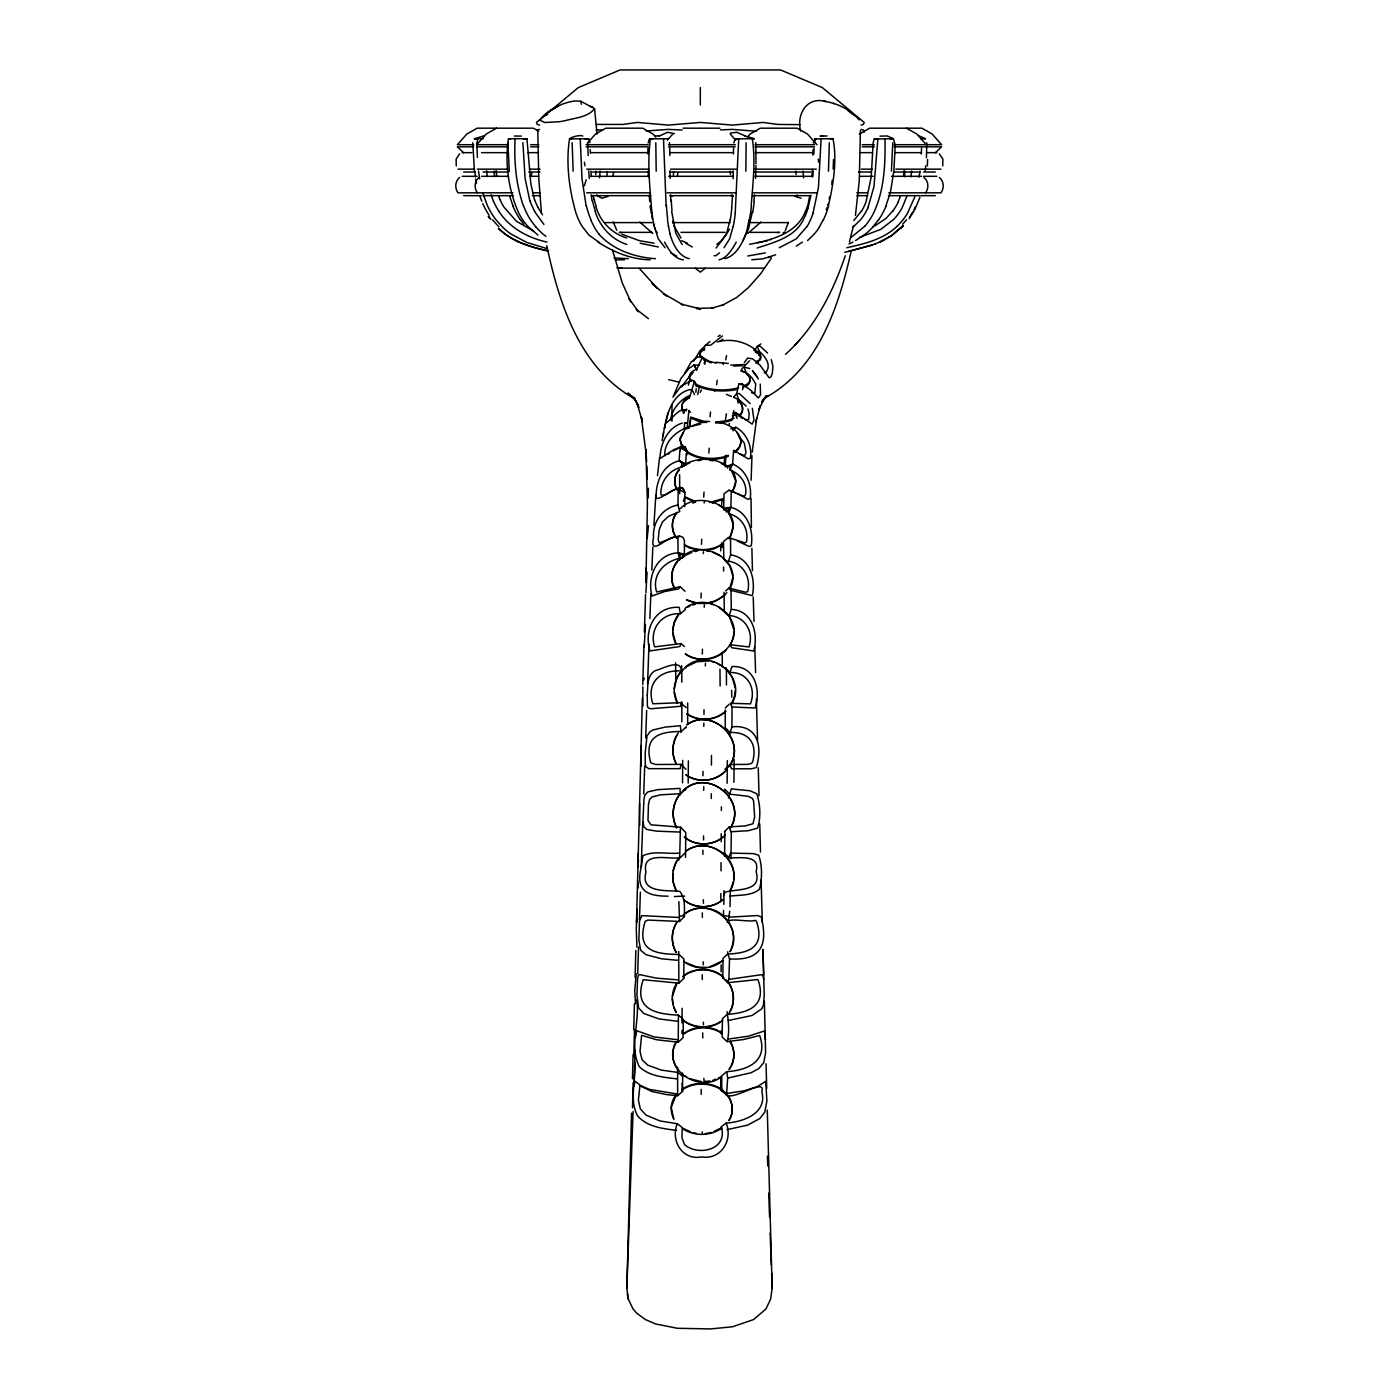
<?xml version="1.0" encoding="UTF-8"?>
<svg xmlns="http://www.w3.org/2000/svg" width="1399" height="1399" viewBox="0 0 1399 1399"><rect width="100%" height="100%" fill="white"/><g stroke="black" fill="none" stroke-linecap="round" stroke-linejoin="round"><path stroke-width="1.5" d="M725.259 709.993L725.224 727.672L730.103 732.481C748.727 731.764 757.611 743.236 752.679 761.721L751.718 763.294L747.835 764.379L729.858 764.501L724.979 769.31M727.585 468.193L727.585 466.094L732.604 464.031C746.139 469.627 752.085 484.561 750.249 498.376L748.063 499.408L737.465 493.567M730.803 428.881L735.979 427.342C746.751 433.41 752.347 446.316 750.336 458.347L748.238 458.872L733.618 450.321L732.604 464.031L729.911 466.129L730.051 469.942C740.176 473.841 747.696 483.529 745.475 494.721L744.565 496.033L742.379 495.718L728.914 490.192L724.035 493.777L723.72 508.222M700.304 105.012L700.339 87.577M702.91 854.404L702.91 850.19M702.98 775.746L702.998 771.356M725.102 667.9L729.981 672.482C747.486 671.852 756.562 688.221 750.459 703.872L730.138 703.295L732.027 706.985L731.939 726.815L729.439 735.035M684.391 556.627L684.426 540.469L683.009 537.408L679.564 535.992L674.44 537.076L659.209 542.917L658.16 539.734L659.261 529.556L662.461 521.984L668.477 516.336L679.739 511.544L677.955 505.039L678.235 489.073L684.95 492.658L683.097 488.513C673.688 485.768 661.552 499.95 656.183 498.324C655.414 482.568 662.392 464.748 679.337 460.796L681.96 463.279L681.243 467.161C668.844 470.291 659.961 481.903 660.958 494.756C666.449 497.677 675.402 485.331 683.044 488.636L684.95 492.658L684.636 506.648M684.128 465.447L684.146 463.244L679.337 460.796L686.105 464.73L681.243 467.161L686.105 464.73L681.96 463.279M720.712 1090.363L720.817 1076.548M655.799 142.733L656.201 171.185M729.001 1120.599C736.014 1110.176 731.03 1095.557 720.642 1089.436L720.992 1080.902L721.639 1090.835L726.536 1095.085C734.335 1100.383 766.215 1077.282 761.825 1091.57C767.544 1113.307 743.394 1121.981 726.151 1123.065L721.254 1126.772C728.459 1149.821 698.136 1156.571 684.531 1144.627L682.03 1137.929L682.152 1127.419L677.256 1123.747L659.943 1120.931L646.023 1115.09L640.375 1108.952L638.399 1100.244L639.903 1085.764L652.056 1091.57L667.026 1094.665L677.658 1095.697L682.537 1091.377L682.695 1076.443L677.816 1072.421L661.43 1070.113L647.754 1065.181L642.036 1059.777L640.025 1051.471L641.616 1035.277L656.533 1039.737L678.235 1042.203L678.428 1015.079C654.942 1014.258 633.292 1008.766 643.208 979.702L678.847 983.165L683.744 978.426L683.954 959.084L679.057 954.485C653.648 954.083 636.195 950.393 645.201 921.276L647.894 920.07L679.512 921.451L684.391 916.607C684.373 908.073 685.51 898.385 679.739 891.32C667.218 890.009 640.025 893.524 645.936 872.381C641.407 850.662 668.127 859.773 680.211 857.744L685.09 852.9M678.847 983.165L678.707 951.477M678.882 901.621L679.512 921.451L679.11 920.507M679.669 857.989L680.439 827.159L650.902 824.815L647.982 820.461L648.437 804.617L649.608 799.354L652.179 796.905L660.713 794.842L680.893 793.635L685.772 788.861L685.213 790.12M677.256 1123.747C670.348 1140.762 682.45 1160.68 701.529 1156.921C720.765 1160.121 733.198 1140.465 726.151 1123.065M677.658 1095.697L677.588 1067.315M727.025 1129.64L747.503 1125.163L759.797 1118.57L764.833 1112.03L766.879 1101.03L765.778 1081.27L757.436 1086.568L744.408 1090.748L727.48 1093.353L721.639 1090.835L721.814 1075.726L726.693 1071.651C747.975 1070.322 768.646 1061.124 759.674 1035.47L743.481 1039.544L727.095 1041.625L722.216 1037.096L722.409 1018.682L727.288 1014.31C748.972 1012.998 767.212 1005.671 757.908 979.527L727.725 982.693L722.828 977.953L723.038 958.385L727.917 953.768L727.69 951.775M726.693 1071.651L727.672 1078.087L726.536 1095.085M727.095 1041.625C729.858 1032.077 728.284 1021.532 727.113 1011.704M727.497 981.416L727.725 982.693L728.896 979.37L729.526 958.892L727.917 953.768M755.985 163.666L755.792 142.663M636.93 947.14L636.283 929.968L642.351 698.223M703.959 714.382L704.029 709.713M733.478 153.942L733.566 148.277M638.066 867.258L638.294 853.268M703.68 790.4L703.749 786.605M733.128 178.705L733.268 171.045M745.859 171.185L746.104 142.733M751.123 480.242L751.962 455.549M767.282 1110.072L772.161 1287.972L770.657 1299.024L765.952 1308.974L753.519 1319.589L732.499 1326.777L710.552 1328.928L677.396 1328.281L655.641 1323.979L645.446 1319.572L636.685 1313.171L633.065 1308.992L628.378 1299.251L626.839 1288.252L631.544 1113.097M755.95 165.449L755.565 178.407M800.63 131.086C796.171 113.302 807.66 96.111 826.04 101.55C836.322 103.578 846.657 107.723 854.124 115.26L850.959 112.235M645.988 579.553L647.422 503.115L645.883 449.534L646.635 461.862M627.207 1282.638L626.839 1287.867M632.453 1078.699L633.082 1054.549M633.73 1029.559L634.412 1003.817M647.142 538.667L648.454 525.727M702.298 654.05L702.438 649.171M635.111 977.429L635.828 950.463M636.562 923.043L636.93 909.193M645.918 582.544L646.303 567.714M572.156 142.733L573.135 171.185M812.836 155.132L812.994 149.745M642.753 684.653L643.977 644.887M645.551 594.54L644.379 631.998M813.851 153.942L814.026 148.277M636.807 999.953C640.008 1021.427 628.955 1046.469 639.291 1066.615C649.119 1076.356 664.158 1077.3 677.133 1078.891M637.682 973.774L638.556 947.036M728.914 490.192L731.292 491.136L730.855 507.365L728.547 513.625C741.645 516.721 748.99 529.032 746.471 541.815L744.81 542.899L728.372 537.478L723.493 541.5L723.808 559.075L726.781 561.506L728.477 561.191C743.324 563.272 751.315 577.77 747.643 591.707L745.545 592.232L728.914 588.035L725.661 590.938M634.744 1062.261C636.353 1079.766 628.798 1099.597 637.594 1115.86C647.055 1126.982 663.039 1128.643 676.609 1130.375M639.465 919.808L640.375 892.195M635.146 1050.212L633.852 1086.289L635.129 1081.322L640.812 1085.641L649.293 1089.349L676.976 1093.983M668.11 896.164C647.702 896.252 635.216 890.988 641.214 867.31L642.753 822.157M633.082 1111.436L626.839 1288.182M703.767 726.448L703.872 723.126M721.674 505.109L721.867 499.828M643.732 794.002L644.712 765.935M645.691 738.06L646.653 710.535M647.597 683.464L648.996 643.995M701.004 598.072L701.179 593.054M833.542 159.521L833.122 168.999M639.64 803.621L639.745 825.253M649.905 618.533L650.832 593.858M627.207 1282.586L627.259 1281.152L626.892 1286.73M672.779 873.553L673.286 882.524L676.382 890.936M733.653 879.097C737.116 854.509 705.761 836.217 685.982 851.152C710.325 832.79 745.947 864.145 730.295 890.481M641.179 745.457L641.302 766.04M642.823 686.857L642.928 706.093M651.812 570.04L652.826 547.114M704.869 364.317L704.991 361.502L702.56 357.077L697.454 357.025L691.158 362.044L684.531 373.55M701.476 544.281L701.703 539.192M721.184 1033.756L721.412 1030.486L721.797 1032.497M728.179 858.671L730.505 853.11L753.501 853.617L758.713 855.261C762.298 865.719 762.333 878.607 759.412 889.292C751.42 896.059 739.774 894.783 729.946 896.147M507.889 142.733L509.306 171.185M738.917 383.728L736.626 393.714L733.723 397.054M828.383 205.95C833.297 184.196 837.267 160.535 833 138.676L821.108 138.833L818.45 187.449L813.029 213.138M733.076 430.875L733.163 428.933L735.979 427.342L732.149 428.636M921.276 153.925L921.574 148.224M926.418 157.65L926.785 142.733M703.732 497.187L704.012 492.098M705.323 666.011L705.481 663.161M472.792 142.733L474.418 171.185M732.569 195.248L731.694 207.769M653.91 525.464L655.834 494.826M811.945 176.764L812.347 169.541M682.03 1033.616L682.327 1030.329L682.834 1034.403M828.47 171.185L829.327 142.733M758.992 355.189L759.22 351.324L757.314 346.305L760.846 343.927M648.349 488.268L648.227 497.939M725.312 464.748L725.941 455.165M812.854 176.799L813.221 171.045M595.747 174.543L595.957 171.133M708.873 453.101L709.188 448.152M686.717 455.025L686.979 451.352L685.16 447.033L682.887 446.036L673.828 449.674L659.978 458.54C660.345 443.815 667.236 427.814 682.345 423.023M725.154 456.022L724.944 460.009L725.626 456.354L728.337 455.357M704.187 607.271L704.362 604.945M641.214 867.31L642.875 855.803C653.665 850.417 667.445 854.299 679.389 853.093M635.496 1037.498L636.842 1030.748L654.12 1036.939L677.536 1039.719M735.279 690.441L734.545 696.265L731.275 704.274M600.101 171.08L599.541 177.795M673.374 175.085L673.653 171.692M752.19 452.192L756.702 418.021M729.246 424.597L729.281 423.442M674.196 688.92L676.836 677.746L681.663 670.576M891.443 171.185L892.772 142.733M672.814 630.459L674.458 622.205L678.602 614.808M733.88 631.788C733.303 654.854 703.26 666.641 685.388 653.788M754.533 194.811L753.886 201.141M681.803 406.375L683.097 412.093M710.08 416.78L710.535 412.04M903.579 175.854L904.069 170.608M571.457 101.532L572.506 101.34A17.627 4.739 -16.9 0 1 575.881 100.903L580.83 101.305L594.558 108.632C588.21 117.359 574.639 117.901 564.689 120.786A25.672 5.369 -12.5 0 1 559.215 121.713L544.858 122.535L540.049 120.262C544.368 112.794 553.882 108.073 561.838 104.33M665.329 455.654L664.7 455.025C664.595 441.402 675.647 431.994 687.259 427.272L688.903 410.414M724.07 463.908L724.839 456.476M695.863 392.367L696.23 388.502M904.401 176.764L904.943 171.343M732.761 577.787L729.911 587.842M925.176 171.185L925.753 165.729M657.478 475.66L659.541 457.56M628.378 1299.251L627.242 1293.76M727.078 922.308C729.544 917.184 748.517 922.623 755.373 920.402L756.422 921.172C764.851 945.899 750.983 953.034 728.494 954.013M703.295 553.567L703.487 551.783M735.227 213.138L738.724 138.833L754.271 138.711L744.6 135.79M729.736 911.274L728.354 921.172L723.475 916.293L723.528 910.487M638.119 863.585L638.504 860.158M751.193 205.95C752.837 183.689 755.775 160.71 752.277 138.676M737.675 541.238L749.252 546.467L751.28 545.662C753.659 530.029 747.818 511.702 730.855 507.365L728.512 507.994L728.547 513.625M831.758 184.266L832.195 180.349M636.58 921.993L636.93 918.968M910.941 176.799L911.623 171.045M606.921 175.085L607.358 171.692M677.413 176.047L677.85 172.602M690.529 417.357L689.497 426.013L690.756 419.595M672.394 996.263L677.064 982.99M683.534 413.352L683.954 410.222L686.542 409.417M689.217 398.505L694.394 381.56L696.527 385.757L694.394 381.56M679.529 560.247L680.404 553.777L678.078 552.797C656.306 554.109 647.038 576.913 651.934 596.026L664.595 591.55L678.725 588.857L680.124 586.671L685.003 591.305M919.126 177.131L919.947 171.203M686.559 454.43L686.979 451.387L685.16 447.033L680.176 447.295L686.979 451.387L680.176 447.295M679.407 857.185C671.747 866.471 670.506 880.321 676.399 890.831M716.603 384.742L717.232 380.231M534.435 199.567L530.851 183.864L526.951 138.816L515.094 138.676C513.958 161.165 515.934 184.546 523.418 205.95M737.99 403.104L738.567 399.275L736.626 393.714L739.337 393.556L750.109 403.577M647.09 572.104L645.918 592.879M681.33 448.519L681.96 444.357M885.952 205.95L890.481 191.855L893.891 171.01L895.22 144.919L893.401 138.676L877.873 138.938L873.99 186.592L867.922 207.769M927.362 165.851L927.572 159.381M942.734 165.851L942.874 159.136L939.376 153.838M680.124 586.671L656.656 592.004C651.147 574.045 665.592 560.02 682.38 557.904L682.572 553.724L678.078 552.797L677.903 537.443L679.564 535.992M855.436 215.341L859.231 181.433L860.437 130.562M730.295 219.381L726.291 234.472L716.078 248.043M680.019 439.688L683.097 432.903M741.033 441.717L739.127 447.19L734.772 451.86M752.435 211.529L748.5 228.981L742.729 241.118M704.152 502.906L704.344 501.769M810.86 195.248L808.08 207.769M728.232 538.3L730.558 539.105L730.61 554.878L728.477 561.191M699.343 386.754L697.734 394.57M612.902 176.047L613.514 172.602M662.881 436.418C666.151 418.843 669.439 395.078 689.742 389.587L692.383 390.461L694.464 394.588M749.584 360.732L741.942 368.671L741.138 371.067L746.734 372.903L752.032 377.87L755.74 383.921L754.865 393.276L751.613 392.734M662.077 440.65L663.581 432.606M665.872 421.624C665.382 427.08 678.445 407.634 683.954 410.222M684.076 498.621L683.446 501.332M809.741 196.035L808.5 201.771M531.218 176.047L531.917 172.602M749.13 219.765L747.643 226.76M645.464 624.409L644.205 647.072M725.679 359.875L726.571 355.573M733.216 226.358L729.578 238.914L724.017 247.728M685.825 667.883L686.105 666.536L680.946 672.272M685.965 727.795L686.227 726.833L681.348 731.45C659.331 731.677 643.61 736.066 650.692 762.752L655.676 764.501L681.086 764.379L680.159 768.663L648.734 768.646L645.953 766.774L645.271 764.186L645.201 752.767L647.02 735.979L649.993 731.712L653.053 729.963L664.98 727.13L680.369 725.731L681.086 732.394M723.283 498.761L722.793 500.597L722.549 499.181M853.39 225.991L849.438 241.975M722.828 545.225L721.989 547.411L721.569 542.742M757.838 363.81L758.31 361.799M755.705 422.393L760.356 405.57L758.748 409.802L764.414 398.383L761.703 401.898L767.929 395.445L764.816 397.981C818.625 368.864 838.648 306.713 851.292 250.753M829.152 199.043L829.642 196.927M668.04 412.862L664.42 428.321L665.259 424.754M688.465 385.022L689.392 381.088L692.033 380.266L694.499 381.228M679.914 450.968L680.736 447.61M673.181 870.703L676.119 862.274L679.389 857.29M733.251 881.965L730.313 890.394M742.589 389.674L743.166 387.313M728.459 797.972L731.345 788.896L750.004 790.785L756.789 793.74C760.252 804.39 761.126 817.541 757.471 828.173L748.343 830.709L730.785 831.758L729.264 826.879L745.16 825.935L752.924 823.784L754.656 817.033L753.554 800.595L752.225 798.287L748.185 796.311L729.683 794.125L724.804 789.211L724.017 791.397M814.288 142.925L815.302 138.938L821.108 138.833M643.662 680.246L644.24 678.078M686.035 410.956L686.647 409.225M678.812 860.14L679.249 858.549M483.354 138.693L478.056 138.676L476.919 142.646L477.374 157.527M584.38 185.892L586.146 179.772M876.281 138.921L874.288 138.973L873.151 142.838L871.245 176.764L866.051 201.771A49.157 39.085 -88.2 0 1 861.592 211.074M813.309 142.838L815.302 138.938M667.183 138.816L668.372 138.746L650.378 138.833C647.107 163.228 649.905 188.533 651.986 213.138M907.269 195.248L902.145 207.769A55.121 53.582 -88.8 0 1 893.699 219.398L880.74 229.401L859.441 237.428M733.828 142.925L735.122 138.938L738.724 138.833M729.981 672.482L731.957 666.519C754.935 665.504 761.126 689.742 755.11 707.999L732.027 706.985M731.275 609.352C752.557 610.471 758.538 633.502 753.729 651.007L731.782 647.737L729.788 644.694L749.025 646.968C753.974 632.138 745.422 616.592 729.211 615.56L731.275 609.352L730.995 590.361L728.914 588.035M914.789 196.874L907.566 213.138A63.515 62.168 -89.9 0 1 897.004 226.376M648.139 142.925L649.503 138.938L652.546 138.956M745.632 234.07C742.257 244.003 735.367 256.139 724.839 258.675M845.258 255.737C832.912 292.304 814.568 328.223 785.504 354.332M920.017 197.172L914.963 209.273L909.123 218.751M900.501 196.035L898.263 201.771M730.628 827.841C748.36 798.846 704.869 766.477 682.152 791.712M731.904 825.113C745.3 797.517 706.985 769.083 684.391 789.753M788.406 222.336L785.224 230.695M722.496 915.541L723.475 916.293M515.094 138.676L508.432 138.833C504.689 163.228 508.519 190.299 518.767 213.138A63.515 53.179 -90 0 0 527.825 226.341L537.968 235.084M681.033 643.61L679.862 646.53L649.87 650.937C643.732 629.83 654.54 606.047 679.11 607.341L680.439 613.706C661.587 612.57 648.874 629.235 654.61 646.88L681.033 643.61L684.443 646.495M689.112 428.094L684.373 429.091L684.513 423.39M699.273 365.104L694.061 365.017L696.475 369.913L702.56 357.077M721.814 975.208L722.828 977.953M730.051 469.942L732.604 464.031M723.685 895.517L725.137 892.177C737.203 888.54 762.263 892.055 756.107 871.647C760.671 853.88 739.372 858.409 729.036 857.779L724.157 852.865L723.283 853.792M729.911 588.734C744.181 561.926 705.323 538.772 683.971 555.455M805.527 210.987C797.395 233.598 770.832 240.331 749.584 244.283M680.334 794.877L680.001 788.389L657.81 789.648L647.789 791.921L644.852 795.279L644.012 798.619L642.963 819.814L643.767 826.564L646.513 829.432L656.358 831.128L679.599 832.055M730.086 951.46C735.14 941.929 734.353 929.653 727.97 920.927M730.156 1011.127C735.174 1001.964 734.318 990.002 727.9 981.748M636.248 973.739L634.726 990.614L635.531 1003.66M682.222 404.608L682.922 403.122M676.049 1042.675C661.045 1068.906 699.255 1093.703 720.957 1077.143M704.099 363.39L704.991 361.502M729.001 230.101L729.421 229.191M730.453 536.726L733.408 524.887L729.176 513.433M730.068 951.687C746.209 923.9 705.97 893.821 683.009 915.331M700.182 392.437L701.389 389.919M914.002 209.64L915.191 207.209M676.766 735.594C671.87 744.216 671.642 755.215 676.277 763.994M736.259 242.097C732.359 249.039 727.06 258.203 719.069 259.777M729.001 1119.987C734.038 1112.135 733.146 1101.153 726.798 1094.28M724.21 651.252L723.318 652.021M681.086 703.295L686.262 707.579M823.242 219.765L819.482 226.76M730.191 764.798C746.541 738.952 711.426 706.757 686.909 724.717M681.296 387.016L692.05 373.236M693.624 361.117L700.025 350.747L705.673 345.361L710.727 345.133L722.461 335.917M692.015 380.318L680.858 386.351L672.971 397.141L680.998 378.36L688.815 368.654L694.061 365.017M682.887 446.036L673.321 450.933M683.097 488.513L680.946 487.517L680.071 488.391M732.726 491.661L735.769 481.169L731.607 470.956M925.578 192.817C929.023 188.235 928.569 181.136 924.005 177.481M634.464 1029.856L633.799 1056.63M676.049 1042.185C671.45 1049.967 671.87 1060.18 676.749 1067.752M731.292 704.571C748.867 677.501 709.713 646.198 686.017 666.606M912.725 212.053L909.84 216.81M728.529 230.975L721.254 240.995L716.848 244.283M729.736 645.481C747.556 618.69 707.999 589.294 684.863 608.513M676.731 513.136C671.1 520.236 670.803 531.025 676.591 538.125M729.036 537.95C747.766 509.568 699.5 488.006 680.316 508.676M677.064 982.71C671.03 991.349 670.751 1003.538 676.242 1012.509M728.669 1013.89C735.926 1003.73 734.562 988.848 726.046 979.842M807.118 226.358L796.188 238.914L779.295 247.728M728.599 767.159C748.5 741.61 712.721 706.145 686.909 724.839M729.176 1069.116C735.017 1061.037 735.524 1049.512 729.963 1041.171M678.34 732.919C671.975 741.785 671.188 754.183 676.259 763.819M771.321 258.238L760.531 273.907L748.343 287.687L736.591 297.55L722.006 305.437L723.878 304.667L711.566 308.2L713.665 307.85L696.492 308.48L700.759 308.952L681.086 304.108L682.939 304.86L663.721 293.755L667.375 296.431M581.302 104.278L580.83 101.305M679.827 673.111C673.514 681.593 672.342 693.554 677.378 702.945M729.176 1069.483C735.192 1061.526 735.384 1049.967 729.963 1041.643M675.962 1095.557L671.258 1107.221L673.741 1119.462M679.162 470.186C674.161 475.625 673.094 484.369 677.483 490.472M754.498 350.415L757.314 346.305L760.164 346.183L767.561 353.073M861.504 210.987L853.775 220.517M764.414 398.383L763.749 399.38L766.18 395.865L762.665 400.918M732.761 490.367C737.308 484.614 736.539 475.677 731.625 470.379M675.962 1095.102C670.681 1101.468 669.579 1111.191 673.758 1118.413M678.602 614.493C671.992 622.538 670.96 634.551 675.857 643.68M878.502 219.765L873.046 226.76M677.641 561.454C671.275 568.851 669.684 580.113 674.633 588.664M676.731 512.489C670.89 519.606 671.065 530.396 676.591 537.653M744.355 362.481L747.731 358.057L752.697 358.878L759.902 365.052L769.118 377.747L770.832 377.135L772.388 373.026L772.895 366.346L771.286 359.56M739.337 416.133C744.67 411.831 743.096 403.856 737.483 400.656M892.807 210.987L885.847 218.559L874.707 225.973M719.523 252.869L715.606 255.877L714.12 255.58M902.687 224.207L906.535 219.765M587.388 143.188L595.537 134.024L605.802 128.183L642.648 128.183L652.983 134.042L655.676 137.085M667.393 140.127L672.832 134.024M747.381 137.067L750.109 134.024L760.356 128.183L797.203 128.183L807.538 134.042L816.964 144.709M679.18 469.434C674.021 474.786 673.269 483.564 677.483 489.737M794.615 345.483L799.721 339.887M679.529 558.97C671.59 566.193 669.247 578.731 674.633 588.14M459.624 153.838L456.126 159.136L456.266 165.851M459.624 177.481C455.042 181.136 454.605 188.253 458.033 192.817L512.768 192.817M478.983 177.481C474.418 181.136 473.981 188.253 477.409 192.817M864.634 226.358L851.519 237.061M682.38 557.904L684.531 555.63L682.572 553.724L680.404 553.777M880.286 241.975L891.618 235.749L903.457 225.589M726.833 592.564C717.022 603.738 699.622 606.292 686.577 599.541M900.571 228.527L903.089 225.973M726.763 769.485C717.022 781.044 698.451 783.947 686.052 774.994M902.635 225.973L891.215 235.749L879.639 242.097M726.221 649.958C715.956 660.853 697.664 662.654 685.388 654.102M737.868 416.045C746.716 411.219 741.82 399.642 733.671 397.403M724.367 831.688L729.264 826.879M725.259 708.034L728.914 704.484M724.944 595.047L715.379 601.238L706.81 603.459M935.371 152.753L941.632 146.825L927.362 146.825M678.235 1042.203L683.114 1037.638L683.307 1019.434L678.428 1015.079M723.038 837.022C712.178 846.168 695.023 846.133 684.233 836.934C695.758 846.92 714.732 846.08 725.259 835.011M897.004 226.358C883.486 239.334 864.512 243.793 846.832 247.728M633.117 1082.913L632.505 1107.886M747.888 233.423L760.986 222.021M725.731 710.954C715.519 720.73 698.626 721.709 687.031 713.805M807.573 240.576L814.253 234.07A69.39 38.927 -88.1 0 0 819.534 226.883M684.583 430.21L680.054 438.202L681.558 446.718M705.236 345.518L709.94 341.548M680.439 613.706L685.3 609.597M724.734 771.898C714.574 781.884 697.664 782.845 686.052 774.854M852.691 227.53L860.875 219.381A55.121 44.541 -89.5 0 0 867.975 207.786M705.253 268.276L700.339 272.158L695.408 268.276M734.755 452.507C751.525 440.16 730.628 421.099 715.536 422.446M725.749 711.461C715.326 720.887 698.556 722.199 687.031 714.015M722.688 960.571C712.126 970.102 694.918 970.172 683.884 961.393M683.901 401.898L688.43 398.19M682.922 976.677C694.534 967.199 713.035 967.548 723.982 977.918M723.318 543.214C712.283 551.486 696.387 551.381 684.548 544.771M722.671 960.798L709.38 967.006M722.863 339.188L719.593 341.426M755.862 363.198L760.269 359.893L760.811 357.514L758.345 353.65L755.443 352.321M704.781 348.176L700.357 351.499L699.815 353.842L701.249 356.64L709.013 361.204L716.288 363.145M802.396 242.097L796.293 246.137M683.377 1034.333C694.446 1025.939 710.779 1025.694 722.181 1033.599M722.811 1020.291C711.182 1029.909 692.977 1029.279 681.75 1019.311M548.076 112.235L557.711 106.429M682.922 976.31C693.782 967.391 710.535 967.129 721.727 975.575M688.238 427.447L700.724 422.585L706.547 422.288M686.035 666.903L696.702 661.762L708.628 660.923M667.883 454.273L669.684 453.031M681.838 1090.066C693.17 1082.284 709.048 1082.109 720.642 1089.436M721.639 1127.699L714.05 1131.389M683.394 1033.844C694.411 1025.362 710.832 1025.117 722.181 1033.109M659.156 136.175L667.445 132.31L674.353 133.552M718.142 336.425L720.205 335.095M801.085 198.256L794.719 196.14L797.413 195.108M685.405 913.355C696.125 905.835 711.584 906.377 721.832 914.509M670.838 420.155C670.663 411.428 680.089 399.187 689.62 395.62M683.971 555.98L691.858 552.483M681.838 1089.454C693.904 1080.955 711.077 1081.584 722.898 1090.241M721.639 1128.311C710.36 1136.18 694.376 1136.373 682.834 1128.923M542.392 117.044L547.534 114.456M783.02 233.021L784.647 232.059M855.558 240.576L865.404 234.07A69.39 57.936 -87.2 0 0 873.081 226.813M688.465 397.491C683.674 399.31 679.494 405.832 683.167 410.484M720.45 1021.707C708.751 1029.314 691.998 1028.37 681.768 1018.682M678.235 489.073L680.946 487.517M496.505 128.183L486.24 134.024L476.727 144.709L507.242 144.709M859.388 134.024L869.653 128.183L921.871 128.183L932.189 134.042L941.632 144.709L927.362 144.709M723.318 544.316L713.053 549.142L704.257 550.244M718.421 1078.122L720.957 1076.775M742.834 386.823L748.745 383.046L750.301 379.584L749.252 375.754L745.65 372.764M687.259 464.066L689.759 462.824M723.231 498.604L709.45 502.486M687.346 607.323L689.987 606.029M848.966 243.986L852.865 242.097M884.203 240.086L875.057 243.986M693.187 372.361L689.427 376.593L690.249 381.228M476.447 138.833L474.453 138.728L484.229 135.79M684.933 464.346C698.311 457.036 715.623 457.63 728.11 466.567M770.115 239.824L771.006 239.421M723.213 499.356L712.388 502.783M692.715 426.03L700.672 424.072M712.948 1080.273L715.746 1079.136M731.747 195.108L730.873 195.458L733.356 196.385M764.344 372.921L766.04 372.239C771.741 364.737 764.973 356.22 759.22 351.324M765.323 252.869L747.835 256M738.515 387.785C723.93 391.65 707.317 390.338 693.921 383.221M875.407 243.986L848.424 251.523M775.623 254.81L763.189 258.763L751.788 259.777M562.835 103.946L568.501 102.197A13.868 3.742 -16.9 0 1 571.439 101.532M694.866 370.105C690.372 371.435 687.119 377.398 691.246 381.035M684.373 429.091L689.235 427.394L687.259 427.272M744.635 386.841C750.161 385.355 752.26 378.062 747.066 374.705M692.732 605.085L695.6 604.106M872.381 245.087L844.804 252.327M732.272 415.958L737.815 414.139L752.207 424.142L753.956 420.155L752.33 408.316M671.922 196.297L672.762 195.668M728.302 456.214C715.134 461.39 699.727 460.079 687.504 452.979M677.955 505.039C662.496 507.732 652.371 522.159 653.525 537.653C648.961 559.128 669.194 533.002 677.903 537.443M692.697 503.045L695.565 502.136M684.618 896.112L674.318 896.549M537.251 130.09L539.594 129.39M861.067 125.106L863.41 124.424L864.197 122.43L822.35 87.595L780.59 69.95L620.072 69.95L578.312 87.595L536.464 122.43L537.251 124.424L539.594 125.106M734.125 418.196L726.99 420.697L715.623 422.096M755.967 361.467C759.185 361.117 762.105 357.427 760.234 354.332C749.567 342.493 732.656 337.596 717.337 341.968M704.676 349.907C701.441 350.24 698.538 353.964 700.409 357.042L701.196 357.637M730.261 133.097L736.748 132.275L745.3 135.948M764.641 241.432L767.526 240.698M768.173 257.521L771.304 256.751M711.252 1132.491L705.393 1133.557M757.051 248.043C774.102 242.359 795.157 237.27 803.498 219.381A55.121 28.714 -89.7 0 0 808.15 207.839M725.819 456.371C711.811 460.149 695.251 458.959 684.059 448.939M725.189 466.689L729.911 466.129M694.726 551.521L697.664 550.944M731.887 420.382L721.429 422.83L715.588 422.795M762.857 241.765L757.419 242.727M735.472 412.827L733.024 413.282L737.815 414.139L735.367 412.513L737.815 414.139M683.394 259.777C674.44 259.217 668.547 249.477 664.525 242.097M698.084 460.621L701.021 460.166M514.307 136.035L521.355 136.088M745.09 364.509L730.733 365.104M689.41 258.675C678.742 256.612 672.692 243.881 669.999 234.07M679.669 916.258L684.373 915.576M646.198 130.981L668.267 129.39L682.187 130.002M735.996 389.674C722.479 392.315 708.279 390.863 695.565 385.582M710.062 1081.042L704.099 1081.427M777.284 232.671L779.663 232.356L749.847 232.356M727.672 1078.087L751.141 1072.736L758.695 1068.661L763.749 1062.715L765.603 1052.8L764.361 1001.177M616.942 267.839L621.716 267.839M526.951 138.816L523.751 138.956M728.372 1020.501L752.102 1015.499L761.843 1008.766L763.417 1005.129L764.221 995.301L762.98 949.466L763.662 974.963M919.335 135.983L925.456 138.693L920.594 138.833M742.344 365.664L733.671 366.083M823.539 135.79L820.041 136.14L827.106 135.983M880.006 136.14L887.281 135.983L893.401 138.676L889.816 138.711M728.145 1039.09L748.115 1036.257L764.484 1030.976L765.445 1039.842M698.538 603.476L707.527 603.424M658.772 135.79L655.571 136.035M650.15 259.777C631.753 259.602 613.409 252.117 598.107 242.097M728.896 979.37L761.143 974.753L762.682 975.033L763.802 979.405M596.306 130.09L602.759 129.74M800.053 124.651L777.652 124.424L763.12 122.43L732.394 125.106L700.339 122.43L668.267 125.106L637.542 122.43L623.01 124.424L596.306 124.424M650.378 138.833L649.503 138.938M655.501 258.675C635.006 257.433 612.762 249.809 598.842 234.07M624.444 259.777L615.385 259.847M720.468 129.915L732.394 129.39L756.632 131.279M753.187 138.746L754.271 138.711M833 138.676L829.817 138.746M729.666 917.132L757.541 915.541L761.196 916.8C768.453 945.846 760.391 960.991 729.526 958.892M706.425 967.443L697.419 967.181L686.332 962.897M474.453 138.728L478.056 138.676M628.308 258.675L614.109 257.958M585.027 138.921L588.629 138.816L589.923 142.646M709.625 421.501L703.714 421.239L690.914 417.147M814.445 138.973L816.247 138.956M874.288 138.973L877.873 138.938M588.629 138.816L569.515 138.833C565.756 163.123 569.166 189.32 575.968 213.138A63.515 35.849 -90 0 0 582.089 226.306L588.909 235.084L599.524 242.657M683.079 128.183L719.925 128.183M473.701 144.709L457.368 144.709L466.811 134.042L477.129 128.183L533.351 128.183L538.51 131.104M530.588 144.709L538.842 144.709M586.024 144.709L648.139 144.709M668.53 144.709L735.262 144.709M754.97 144.709L814.445 144.709M862.221 144.709L874.358 144.709M894.171 144.709L926.26 144.709L916.835 134.042L906.5 128.183M473.701 146.825L457.368 146.825L463.629 152.753M476.727 146.825L507.242 146.825M530.588 146.825L538.842 146.825M586.024 146.825L648.139 146.825M668.53 146.825L735.262 146.825M754.97 146.825L814.445 146.825M862.221 146.825L874.358 146.825M894.171 146.825L926.26 146.825M462.177 152.648L471.83 152.648M481.536 152.648L506.525 152.648M527.86 152.648L538.65 152.648M590.833 152.648L647.964 152.648M669.614 152.648L733.496 152.648M755.303 152.648L812.172 152.648M860.42 152.648L872.486 152.648M894.73 152.648L921.469 152.648M927.17 152.648L936.823 152.648M458.033 169.157L474.313 169.157M477.409 169.157L507.505 169.157M529.452 169.157L540.066 169.157M586.706 169.157L648.646 169.157M670.576 169.157L736.014 169.157M754.656 169.157L816.299 169.157M861.259 169.157L872.207 169.157M895.867 169.157L940.967 169.157M463.681 172.025L475.363 172.025M483.04 172.025L508.624 172.025M528.752 172.025L539.909 172.025M592.354 172.025L648.734 172.025M669.631 172.025L733.391 172.025M753.799 172.025L810.668 172.025M858.549 172.025L870.44 172.025M894.695 172.025L919.947 172.025M923.637 172.025L935.319 172.025M462.177 176.309L477.181 176.309M481.536 176.309L508.624 176.309M529.784 176.309L538.65 176.309M590.833 176.309L647.964 176.309M668.722 176.309L733.496 176.309M755.058 176.309L812.172 176.309M860.228 176.309L873.221 176.309M891.495 176.309L921.469 176.309M923.515 176.309L936.823 176.309M532.914 192.817L540.066 192.817M586.706 192.817L650.465 192.817M667.148 192.817L736.014 192.817M752.819 192.817L816.299 192.817M856.818 192.817L867.135 192.817M888.855 192.817L940.967 192.817C944.395 188.253 943.958 181.136 939.376 177.481M463.681 195.668L481.291 195.668M483.04 195.668L513.416 195.668M532.302 195.668L539.909 195.668M592.354 195.668L650.675 195.668M669.806 195.668L733.391 195.668M752.505 195.668L810.668 195.668M856.888 195.668L867.677 195.668M888.417 195.668L919.947 195.668M921.224 195.668L935.319 195.668M605.33 222.598L651.917 222.598M673.164 222.598L730.156 222.598M751.228 222.598L788.232 222.598M652.039 232.356L619.337 232.356L621.716 232.671M680.946 232.356L725.067 232.356M619.337 268.136L764.344 268.136M924.284 138.676L925.456 138.693M735.122 138.938L737.116 138.973M571.491 138.938C565.983 138.606 580.41 134.094 582.788 136.088M678.725 917.447L641.809 915.628L639.483 921.346L638.871 939.953L640.655 950.253L645.988 954.695L661.552 958.77L678.305 960.361M508.432 138.833L510.215 138.886M728.512 507.994L726.238 507.889L723.685 509.936L730.855 507.365L726.238 507.889L726.133 512.017M678.13 979.895L656.096 978.093L639.763 974.631L638.399 975.173L637.542 978.775L636.947 995.161L638.661 1008.032L643.872 1013.558L658.877 1018.892L677.711 1021.305M797.185 196.49L794.719 196.14M715.973 362.324L728.267 363.443M701.074 1081.532L689.585 1078.664M658.299 246.958L640.165 243.234M710.027 460.411L712.965 460.778M731.939 726.815C757.856 724.21 762.84 746.471 756.317 767.544L751.683 768.785L731.572 768.803L729.858 764.501M723.545 915.576L729.071 916.31M589.748 106.324L592.669 106.884M654.12 243.216L639.465 240.698L622.013 234.28M824.85 101.375L823.609 101.183L826.04 101.55M706.67 550.996L709.608 551.433M706.6 422.481L698.118 421.169L690.879 418.074M698.241 549.964L689.672 548.058L684.548 545.243M697.804 603.546L686.577 600.066M694.638 501.874L684.478 497.379M730.995 590.361L752.382 595.659C755.845 578.906 750.161 557.746 730.61 554.878M693.467 1132.788L696.405 1133.417M678.69 382.049L668.705 379.689M676.731 256.104L670.681 252.869M548.6 251.033C530.833 247.081 512.209 241.642 498.866 228.527M548.233 251.033C530.448 247.063 511.824 241.607 498.429 228.527M546.957 242.079C528.088 237.882 509.726 228.089 499.023 211.529M547.289 248.69L526.951 242.517L511.002 234.07A69.39 67.939 -82.3 0 1 502.241 226.743L495.963 219.765A71.646 69.898 -87.2 0 1 487.552 205.933L482.865 193.429M753.711 350.082L760.234 354.332M710.465 502.154L713.333 502.958M711.584 661.395L714.469 662.199M710.482 603.878L713.368 604.7M690.634 1131.774L682.834 1128.311M861.067 129.39L863.41 130.09L864.197 132.171M833.437 103.404L834.084 103.596M745.212 419.7L748.675 419.525L749.164 413.527L747.993 408.963M692.278 246.958L685.685 243.234M741.208 370.735L746.034 372.379L744.041 367.098L749.777 368.549M607.149 195.668L608.18 196.297L601.815 198.256L596.411 195.108L597.303 195.458M687.451 243.216L681.733 240.698M731.292 491.136L735.437 492.693M711.217 362.848L703.54 359.526M694.656 501.122L684.496 496.628M731.432 396.494L726.431 394.326M533.544 231.045L516.511 221.322L504.007 207.192A53.582 52.725 -78.7 0 1 500.055 199.55M712.493 552.238L720.398 555.84M626.682 237.987C612.045 233.563 600.416 221.846 596.114 207.192M717.267 663.353L724.822 667.865M626.909 244.475C611.538 239.544 599.926 226.76 595.17 211.529M721.219 463.436L725.994 466.042M739.337 453.801L744.67 455.637L745.999 452.542L744.355 443.186L740.176 437.87M514.797 240.086L518.714 241.975M718.736 505.039L725.626 509.883M740.351 417.059L742.921 418.528M718.806 606.991L729.404 616.504L733.863 629.602M648.402 318.64L636.283 309.266L638.504 311.732L629.113 298.809L630.792 301.817L622.223 282.808L612.482 249.966M741.47 383.518L750.738 390.216L758.415 397.981L760.549 394.815L760.234 384.113M684.531 1075.814L686.979 1077.405M856.87 117.411L859.178 119.929M847.759 110.399L852.306 113.914M665.102 294.769L652.091 283.367L657.443 288.491L656.323 287.407M545.925 236.344L543.004 234.07A69.39 57.429 -87.2 0 1 535.712 226.708M635.024 398.96L627.976 393.241L635.024 398.96C579.483 368.357 559.285 303.793 546.747 245.664M688.71 410.781L690.581 412.285M738.567 399.275L746.122 406.06M639.675 222.021L652.773 233.423M729.211 615.56L724.332 611.241L724.035 592.407M852.166 113.389L855.541 116.467M722.723 557.554L729.841 565.861L732.761 575.916M657.443 288.491L639.378 268.433M631.946 396.442L636.143 401.496L634.079 397.543L638.609 406.305M680.439 827.159L685.335 832.09M498.813 226.76L492.465 219.765M681.086 764.379L685.965 769.345M726.99 669.964L732.114 676.924L735.244 687.976M665.015 247.728L658.369 238.914L654.19 226.358A63.515 13.046 -90 0 1 652.039 212.963M543.931 224.435L534.54 211.529M730.261 134.042L735.647 140.145M680.981 237.987L673.741 225.466M535.66 226.76L530.448 219.765A71.646 58.531 -88.9 0 1 523.558 205.88M736.993 432.448L741.05 441.105M757.051 376.593L752.4 370.613L758.38 378.954M682.135 244.475L675.804 233.248L671.695 211.529M520.498 219.765L523.803 224.207M488.251 216.408L489.877 218.751M542.532 214.781L537.741 207.192M489.16 216.81L490.769 219.153M682.695 447.225L680.001 440.283M656.288 231.185L657.18 232.881M676.154 952.509C670.681 943.171 671.135 930.877 677.116 921.889C670.96 930.72 670.838 943.013 676.172 952.282M634.079 397.543L638.748 407.581L637.175 403.349L642.368 421.624L641.372 417.252L646.128 453.766M676.259 1012.142L673.828 1006.983M694.219 364.859L696.754 370.036M677.396 703.225L674.266 692.173M676.714 827.718C670.943 817.103 672.342 803.201 680.124 793.95C672.429 803.218 670.943 817.068 676.696 827.683M590.675 219.765L594.05 226.76A69.39 38.158 -88.1 0 0 598.877 233.965M482.777 203.607L483.862 205.95A71.664 70.615 86.3 0 0 489.108 215.236M675.857 643.278L672.832 632.645M683.989 915.628L684.391 916.607M613.287 221.986L616.732 230.205M735.629 414.838L737.168 418.493M493.41 201.141L491.084 194.811M500.003 199.567L498.534 195.703M654.732 227.53L655.466 229.401M513.048 205.95L509.778 196.56M481.798 201.264L480.084 196.56M529.906 201.141L525.097 178.407L522.894 142.663M653.455 223.578L654.067 225.589M672.569 221.322L673.111 223.438M586.146 205.95L582.001 178.897L580.218 138.676M714.504 390.356L714.749 391.37M722.951 362.971L723.3 364.509M593.98 199.567L593.228 195.703M592.232 201.141L591.043 194.811M475.59 179.194L476.447 183.444M673.041 1004.307L672.324 998.554M663.511 138.676L666.116 205.95M638.399 887.945L637.664 880.863M683.429 976.554L683.744 978.426M668.495 226.76L667.463 219.765M584.38 162.249L584.939 165.851M795.629 171.133L796.153 174.543M474.716 171.01L475.555 176.921M478.545 171.01L479.647 178.897M594.558 108.632L597.023 134.094M818.223 159.136L818.642 162.249M486.572 170.765L487.272 176.484M650.168 205.723L650.413 207.769M884.972 138.833C885.497 163.788 884.378 190.177 873.553 213.138A63.515 52.445 -90 0 1 864.652 226.393M493.987 171.15L494.547 176.536M802.991 171.08L803.621 177.795M541.378 212.176L538.772 178.425L537.793 131.698M730.191 171.133L730.505 174.543M496.19 170.608L496.662 175.854M649.731 201.596L649.223 195.248M669.422 142.663L669.596 144.919M772.143 1287.447L771.776 1282.376M702.211 1131.843L702.298 1133.19M772.161 1288.042L771.723 1281.327L771.776 1282.446M587.65 142.663L588.175 155.569M703.854 1078.332L703.977 1080.308M682.082 1083.193L682.537 1091.377M588.769 170.765L589.241 178.407M670.873 201.141L670.593 194.811M703.33 1022.232L703.452 1024.785M590.99 171.15L591.252 176.536M682.537 1072.998L682.695 1076.443M771.601 1273.055L772.126 1286.905M703.19 961.778L703.295 964.873M768.716 1193.085L769.572 1217.165M770.149 1233.061L771.321 1265.046M647.125 474.908L647.265 478.948L646.828 466.147M767.421 1156.186L767.754 1165.909M753.222 597.146L753.991 621.453M754.778 646.635L755.6 672.587M590.273 149.553L590.378 153.156M756.387 699.203L757.541 740.088M761.126 879.901L762.263 922.063M648.192 171.045L648.367 176.799M766.722 1088.422L766.04 1063.782M758.275 767.806L759.01 795.786M759.744 823.906L760.479 852.061M751.875 548.251L752.452 570.705M703.33 899.679L703.417 903.264M669.719 148.014L669.876 155.569M751.403 527.336L751.036 498.201M722.146 652.424L722.356 666.449M702.7 1032.934L702.77 1037.918M670.069 170.765L670.173 178.407M701.179 1089.314L701.249 1094.403M702.228 974.701L702.281 979.51M703.54 835.868L703.575 839.907M702.315 912.865L702.35 917.412M647.929 148.277L647.947 153.942M595.414 211.232A62.535 33.786 -88.5 0 1 592.529 200.896M596.306 206.982A53.582 30.621 -87.6 0 1 594.225 199.392M590.833 219.521A71.646 38.263 -89.3 0 1 586.356 205.758M534.715 211.389A62.535 51.343 -87.8 0 1 530.116 201.036M537.863 207.104A53.582 45.1 -86.3 0 1 534.575 199.497M499.076 211.494A62.535 61.084 -84.2 0 1 493.48 201.106M520.393 219.853A71.646 60.577 88.8 0 1 512.908 206.038M898.315 201.806A49.157 47.514 -85.8 0 1 892.842 211.022M886.092 206.038A71.646 60.577 -88.8 0 1 878.607 219.853M828.313 203.485A62.535 35.674 -88.5 0 1 827.666 205.583M826.966 207.664A62.535 35.674 -88.5 0 1 826.197 209.745M808.657 201.928A49.157 24.71 -88.8 0 1 805.649 211.179M813.064 213.19A63.515 34.73 -90 0 1 807.153 226.411M828.575 206.125A71.646 41.323 -89.2 0 1 823.381 219.958M754.218 201.876A62.535 13.308 -88.7 0 1 752.697 212.438M731.764 208.049A55.121 8.534 -89.7 0 1 730.348 219.713M735.279 213.313A63.515 11.734 -90 0 1 733.251 226.551M751.42 206.492A71.646 15.791 -89.4 0 1 749.287 220.43M747.713 227.128A69.39 13.99 -88.4 0 1 745.684 234.402M672.01 210.445A62.535 11.07 -88.7 0 1 671.258 200.284M652.441 219.188A55.121 12.958 -89.7 0 1 651.689 215.429M651.339 213.505A55.121 12.958 -89.7 0 1 650.483 207.594M667.638 218.926A71.664 12.171 -89.4 0 1 666.379 205.286M670.051 233.703A69.39 13.081 -88.4 0 1 668.565 226.376M721.15 964.855A451.86 1.032 -89.7 0 1 721.097 971.833M682.135 1008.259A453.713 1.364 -89.7 0 1 682.03 1022.914M721.394 806.821A461.023 1.084 -89.7 0 1 721.377 810.476M721.237 833.682A461.023 1.084 -89.7 0 1 721.184 841.761M721.062 862.641A461.023 1.084 -89.7 0 1 721.01 870.843M720.87 893.489A461.023 1.084 -89.7 0 1 720.835 899.784M711.461 755.46A460.323 19.394 -89.5 0 1 711.426 765.026M711.304 793.74A460.323 19.394 -89.5 0 1 711.287 798.532M731.782 697.122A442.416 11.349 88.3 0 1 731.625 690.284M723.615 571.089A415.136 32.981 86.5 0 1 723.598 567.12M720.765 550.926A401.863 35.22 86.2 0 1 720.8 545.138M683.779 413.037A502.975 153.051 68.6 0 1 684.845 409.557M725.486 419.56A619.6 154.31 74.5 0 1 726.378 413.824M719.978 669.247A491.276 38.98 -88.9 0 1 720.1 686.017M727.323 760.671A495.561 18.764 -89.3 0 1 727.13 783.265M724.839 831.583A491.783 3.2 -89.4 0 1 724.577 856.345M723.825 904.436A491.224 2.746 -89.3 0 1 723.982 890.603M688.36 760.811A492.588 18.432 -89.2 0 1 688.168 783.108M685.79 832.667A494.337 2.92 -89.4 0 1 685.51 857.377M685.667 463.279A527.108 92.509 81.3 0 1 686.297 453.573M679.739 493.777A466.094 9.373 88.4 0 1 679.617 474.646M681.698 665.714A464.485 37.091 -88.9 0 1 681.82 682.222M687.678 702.998A481.431 36.811 -88.9 0 1 687.661 722.951M732.464 419.175A642.001 159.521 74.8 0 1 733.828 410.554M679.214 460.393A533.002 92.072 81.3 0 1 679.809 450.565M672.01 421.151A469.627 6.96 88.3 0 1 671.975 405.08M675.577 662.759A465.342 40.973 -88.9 0 1 675.752 679.547M726.378 668.005A499.251 42.407 -88.7 0 1 726.466 684.933M681.873 701.756A483.967 39.679 -88.9 0 1 681.873 721.867M734.16 759.29A499.268 19.114 -89.1 0 1 733.898 782.303M682.695 760.356A497.677 20.181 -89.3 0 1 682.537 782.793M731.327 831.373A494.826 2.431 -89.2 0 1 730.96 858.654M730.051 906.622A494.861 3.882 -89.2 0 1 730.243 892.387M647.23 695.39L647.387 705.848L648.104 707.894L650.92 708.768L680.369 706.32L681.4 702.665L652.826 703.784C646.006 682.555 660.258 669.701 681.243 670.925C681.313 658.002 662.409 669.002 655.222 670.646C646.495 675.507 648.034 687.066 647.23 695.39M722.846 899.627C712.161 909.035 694.936 909.088 684.024 900.047C695.076 908.913 711.951 908.825 722.828 899.732M684.531 555.63L679.652 559.285L678.078 552.797L684.531 555.63M741.627 383.921L738.899 384.078L743.691 384.952L741.627 383.921M686.629 423.285L684.671 422.743L686.629 423.285"/></g></svg>
